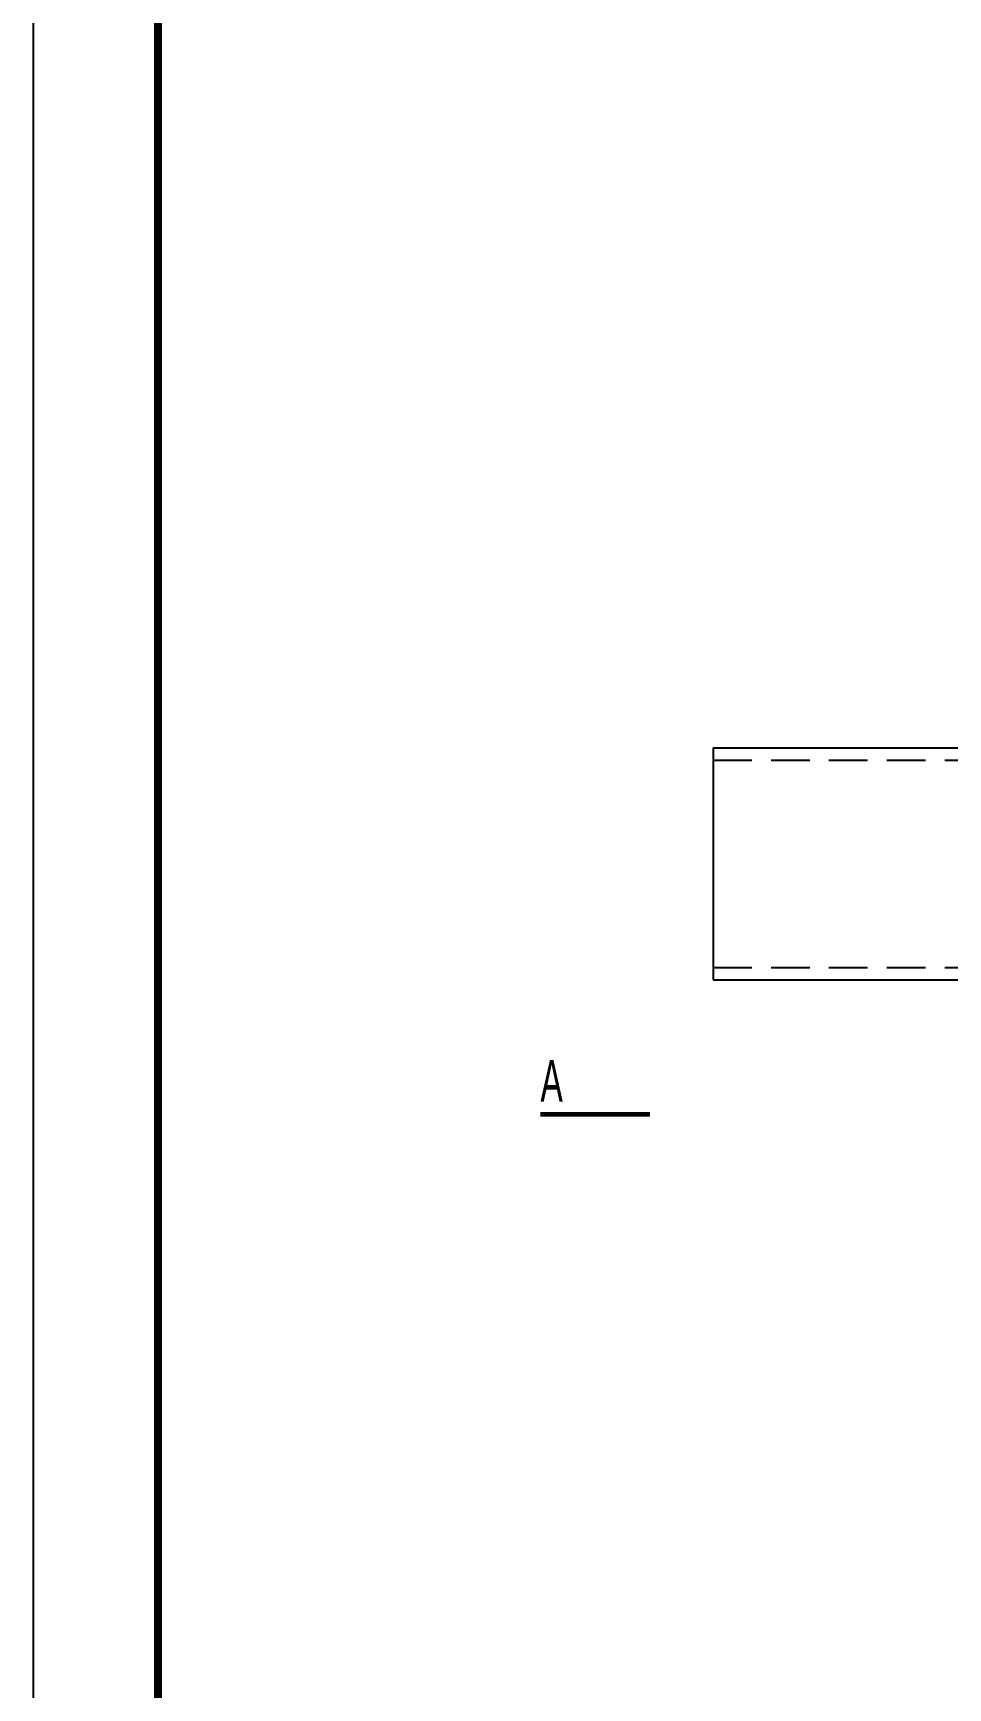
# Model space of a CAD drawing. Extents: x -40040 to 35635, y -182662 to -38118.
# Drawn here: x 11003 to 11595, y -165142 to -164071 of the extents above; entities that cross this region are included whole.
import ezdxf

# ---------------------------------------------------------------- set-up
doc = ezdxf.new("R2010")
doc.units = 0
doc.header["$LTSCALE"] = 1000
doc.header["$MEASUREMENT"] = 0
doc.linetypes.add('DASHED2', pattern=[0.375, 0.25, -0.125])
doc.layers.add('_0', color=7, linetype='Continuous', lineweight=25)
for name, color, linetype in [('A-ANNO-NOTE', 4, 'Continuous'), ('A-FURN-PATT-251', 251, 'Continuous'), ('GL', 131, 'Continuous'), ('JC', 7, 'Continuous')]:
    doc.layers.add(name, color=color, linetype=linetype)
doc.layers.add('A-ANNO-NPLT', color=250, linetype='Continuous', plot=False)
doc.styles.add('DIM_T3', font='ARIALN.TTF')

# ---------------------------------------------------------------- blocks, each defined once
blk = doc.blocks.new('tukuang 10')
at = {"layer": 'A-ANNO-NOTE', "const_width": 5.05, "flags": 128}
blk.add_lwpolyline([(-8916.3, -167250.2), (-3127.8, -167250.2), (-3127.8, -163191.2), (-8916.3, -163191.2)], close=True, dxfattribs=at)
at = {"layer": 'A-ANNO-NPLT'}
blk.add_lwpolyline([(-8997.1, -167320.9), (-3057.1, -167320.9), (-3057.1, -163120.4), (-8997.1, -163120.4)], close=True, dxfattribs=at)

msp = doc.modelspace()

# ---------------------------------------------------------------- linework, layer by layer
at = {"layer": 'A-FURN-PATT-251'}
msp.add_line((11002.9, -88120.4), (11002.9, -182662.1), dxfattribs=at)
at = {"layer": 'GL'}
for p, q in [((11442.8, -164533.6), (12374.1, -164533.6)), ((11442.8, -164533.6), (11442.8, -164683.6)), ((11442.8, -164683.6), (12374.1, -164683.6))]:
    msp.add_line(p, q, dxfattribs=at)
at = {"layer": 'GL', "linetype": 'DASHED2', "ltscale": 0.1}
for p, q in [((11442.8, -164541.6), (12374.1, -164541.6)), ((11442.8, -164675.6), (12374.1, -164675.6))]:
    msp.add_line(p, q, dxfattribs=at)
at = {"layer": 'JC', "color": 6, "const_width": 3}
msp.add_lwpolyline([(11402.1, -164770.8), (11331, -164770.8)], dxfattribs=at)

# ---------------------------------------------------------------- block references
at = {"layer": '_0'}
msp.add_blockref('tukuang 10', (20000, 0), dxfattribs=at)

# ---------------------------------------------------------------- texts
at = {"layer": 'JC', "color": 6, "style": 'DIM_T3', "width": 0.7}
msp.add_text('A', height=27.1, dxfattribs=at).set_placement((11331.1, -164762.6))

doc.saveas('drawing.dxf')
